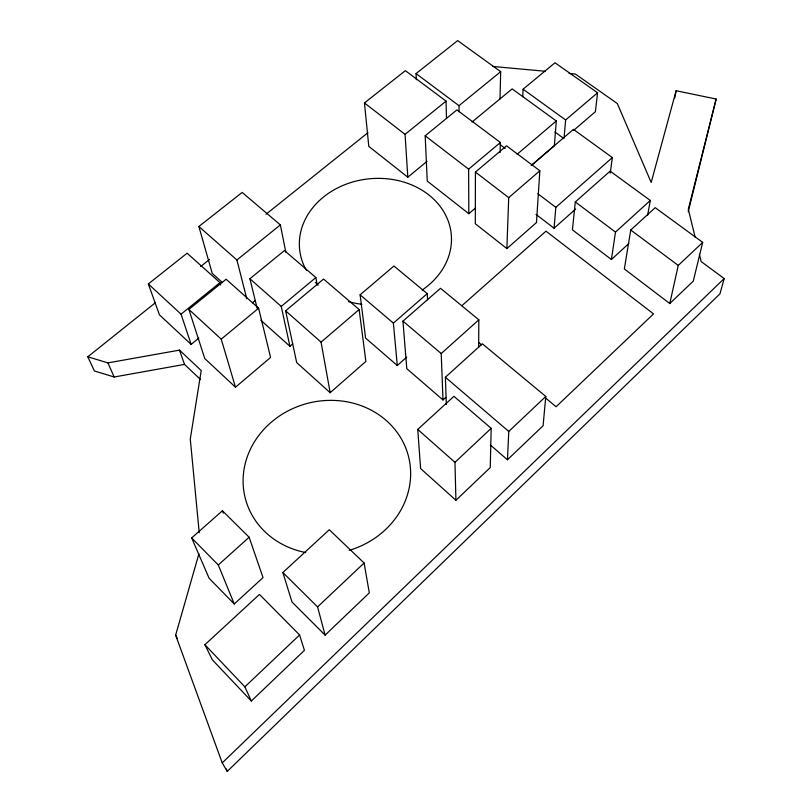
<?xml version="1.0" encoding="UTF-8"?>
<svg xmlns="http://www.w3.org/2000/svg" width="812" height="812" viewBox="0 0 812 812"><rect width="100%" height="100%" fill="white"/><g stroke="black" fill="none" stroke-linecap="round" stroke-linejoin="round"><path stroke-width="1.22" d="M475.426 172.083L475.304 223.747L506.881 248.594L536.458 222.559L539.858 170.764L506.546 145.825L475.426 172.083L508.708 197.631L506.881 248.594M478.654 347.414L478.836 319.816L440.52 288.311L402.945 321.136L406.792 368.658L442.987 399.94L445.798 397.372M491.179 428.34L490.245 467.58L455.918 500.273L420.606 468.565L417.754 429.436L453.918 396.327L491.179 428.34L454.964 462.332L455.918 500.273M499.999 98.912L500.679 71.669L457.674 40.6L416.048 73.598L416.363 79.769M500.121 152.534L500.385 142.486L456.892 109.914L425.183 135.807L427.244 181.076L468.828 213.718L475.467 208.034M522.745 96.77L523.09 89.208L555.002 62.768L597.561 92.761L595.409 111.68L573.536 130.468M490.275 444.925L507.449 459.785L508.779 431.436L545.786 396.449L482.338 343.78L445.392 377.255L446.326 404.467M472.036 122.003L512.139 88.904L556.311 120.968L554.383 145.632L531.424 165.343M536.032 214.419L554.068 228.233L555.824 207.364L612.349 157.569L573.414 129.372L531.271 165.536M564.137 137.39L565.639 119.963L597.561 92.761M545.786 396.449L543.096 425.742L507.449 459.785M647.671 215.058L650.29 200.462L610.116 171.139L575.302 201.955L572.419 229.837L611.406 259.525L628.803 243.559M610.248 173.098L612.349 157.569M611.406 259.525L615.496 232.1L650.29 200.462M630.751 230.009L624.347 268.965L669.778 303.546L693.286 281.104L702.684 242.372L655.213 207.669L630.751 230.009L678.253 265.422L669.778 303.546M674.772 97.998L676.122 90.731L716.143 99.044L688.211 211.77M716.143 99.044L688.312 209.334L695.184 237.266M676.122 90.731L651.194 182.487L617.333 103.571L575.322 74.014L569.06 73.445M699.355 254.268L701.152 261.555L724.182 278.557L719.96 293.842L227.248 771.4L222.234 762.904L175.646 635.146L198.92 553.774M222.234 762.904L724.182 278.557M251.314 701.02L304.429 650.341L299.608 634.964L259.454 594.425L204.898 644.718L212.368 659.841L251.314 701.02L244.859 686.84L204.898 644.718M325.115 635.116L369.308 592.882L364.101 563L329.286 529.739L282.87 572.521L291.975 601.986L325.115 635.116L317.573 606.919L282.87 572.521M244.859 686.84L299.608 634.964M678.253 265.422L702.684 242.372M317.573 606.919L364.101 563M234.252 603.986L263.027 577.586L249.132 537.229L222.407 510.768L191.662 537.95L209.09 578.215L234.252 603.986L218.296 564.99L191.662 537.95M218.296 564.99L249.132 537.229M442.987 399.94L441.22 353.545L478.836 319.816M461.845 305.738L545.979 231.166L653.538 313.899L556.088 406.751L545.431 397.9M427.559 299.821L427.244 293.629L393.921 266.021L360.112 294.827L365.583 338.066L397.291 365.522L406.751 357.128M554.068 228.233L575.657 209.06M330.169 392.714L365.867 361.421L359.137 309.534L323.582 279.054L285.621 310.823L296.674 362.558L330.169 392.714L321.075 342.146L285.621 310.823M397.291 365.522L393.384 323.135L427.244 293.629M508.708 197.631L539.858 170.764M321.075 342.146L359.137 309.534M517.102 154.29L556.311 120.968M235.49 387.212L270.599 357.442L258.602 308.195L226.132 279.237L188.881 309.433L204.766 358.528L235.49 387.212L221.229 339.152L188.881 309.433M260.814 320.222L289.925 346.298L292.746 343.902M468.828 213.718L468.625 169.18L500.385 142.486M289.925 346.298L281.246 306.418L315.868 277.542L284.444 250.543L249.903 278.749L257.16 308.296M221.229 339.152L258.602 308.195M252.451 302.825L255.323 300.45M446.478 118.572L446.042 101.124L405.361 70.664L364.446 102.941L368.8 146.393L407.817 177.199L426.99 161.365M220.651 285.012L219.981 282.637L187.125 253.202L148.332 283.936L159.416 314.802L191.155 344.41L198.838 338.086M459.074 111.762L458.993 105.672L500.679 71.669M407.817 177.199L405.056 134.356L446.042 101.124M191.155 344.41L181.046 314.173L219.981 282.637M246.777 298.714L236.911 259.982L280.363 224.904L242.169 192.434L198.869 226.497L212.257 273.441L222.508 282.617M200.554 379.559L184.507 364.405L114.167 377.001L94.385 370.962L87.818 356.793L155.133 302.937M200.665 266.519L209.577 259.393M266.001 214.256L367.968 132.691M87.818 356.793L107.925 362.893L179.503 350.124L201.224 370.546L190.282 439.059L199.224 532.713M492.661 66.442L545.258 71.263M523.09 89.208L565.639 119.963M554.85 131.93L564.025 138.629M416.048 73.598L458.993 105.672M500.141 144.627L505.155 148.393M575.302 201.955L615.496 232.1M537.859 193.743L555.824 207.364M425.183 135.807L468.625 169.18M364.446 102.941L405.056 134.356M478.623 342.4L481.526 344.816M402.945 321.136L441.22 353.545M360.112 294.827L393.384 323.135M445.392 377.255L508.779 431.436M198.869 226.497L236.911 259.982M249.903 278.749L281.246 306.418M417.754 429.436L454.964 462.332M148.332 283.936L181.046 314.173M175.646 635.146L177.513 638.628M107.925 362.893L114.167 377.001M222.407 510.768L223.29 513.143M226.386 769.025L227.248 771.4M179.503 350.124L184.507 364.405M280.363 224.904L285.824 252.177M315.868 277.542L317.147 284.951M306.449 270.467A76.186 63.123 -5.7 0 1 338.198 187.643A76.186 63.123 -5.7 0 1 438.774 204.654A76.186 63.123 -5.7 0 1 422.149 290.046M361.898 304.267A76.186 63.123 -5.7 0 1 348.399 301.577M318.233 285.113A76.186 63.123 -5.7 0 1 315.462 282.424M305.718 552.546A84.245 76.399 -14.5 0 1 257.911 436.653A84.245 76.399 -14.5 0 1 395.139 429.771A84.245 76.399 -14.5 0 1 349.17 550.363"/></g></svg>
